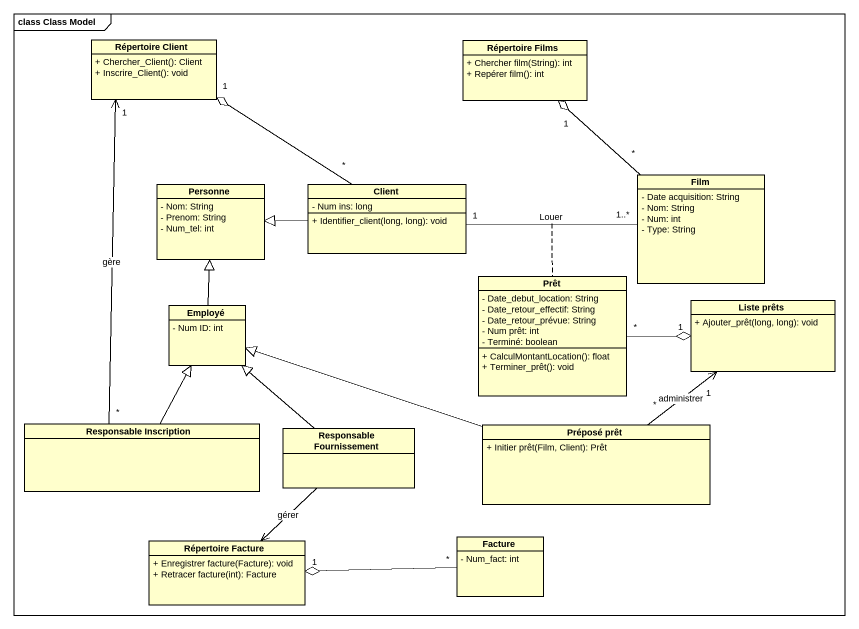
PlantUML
@startuml
mainframe class Class Model
hide circle
hide empty members
skinparam classAttributeIconSize 0
class "Répertoire Client" as Répertoire_Client {
  + Chercher_Client(): Client
  + Inscrire_Client(): void
}
class "Répertoire Films" as Répertoire_Films {
  + Chercher film(String): int
  + Repérer film(): int
}
class Personne {
  - Nom: String
  - Prenom: String
  - Num_tel: int
}
class Client {
  - Num ins: long
  + Identifier_client(long, long): void
}
class Film {
  - Date acquisition: String
  - Nom: String
  - Num: int
  - Type: String
}
class Prêt {
  - Date_debut_location: String
  - Date_retour_effectif: String
  - Date_retour_prévue: String
  - Num prêt: int
  - Terminé: boolean
  + CalculMontantLocation(): float
  + Terminer_prêt(): void
}
class "Liste prêts" as Liste_prêts {
  + Ajouter_prêt(long, long): void
}
class Employé {
  - Num ID: int
}
class "Responsable Inscription" as Responsable_Inscription
class "Responsable Fournissement" as Responsable_Fournissement
class "Préposé prêt" as Préposé_prêt {
  + Initier prêt(Film, Client): Prêt
}
class Facture {
  - Num_fact: int
}
class "Répertoire Facture" as Répertoire_Facture {
  + Enregistrer facture(Facture): void
  + Retracer facture(int): Facture
}
Client "*" -up-o "1" Répertoire_Client
Client -left-|> Personne
Client "1" -right- "1..*" Film : Louer
(Client, Film) .. Prêt
Film "*" -up-o "1" Répertoire_Films
Prêt "*" -right-o "1" Liste_prêts
Employé -up-|> Personne
Responsable_Inscription "*" -up-> "1" Répertoire_Client : gère
Responsable_Inscription -up-|> Employé
Responsable_Fournissement -up-|> Employé
Responsable_Fournissement --> Répertoire_Facture : gérer
Préposé_prêt "*" -up-> "1" Liste_prêts : administrer
Préposé_prêt -left-|> Employé
Facture "*" -left-o "1" Répertoire_Facture
@enduml
